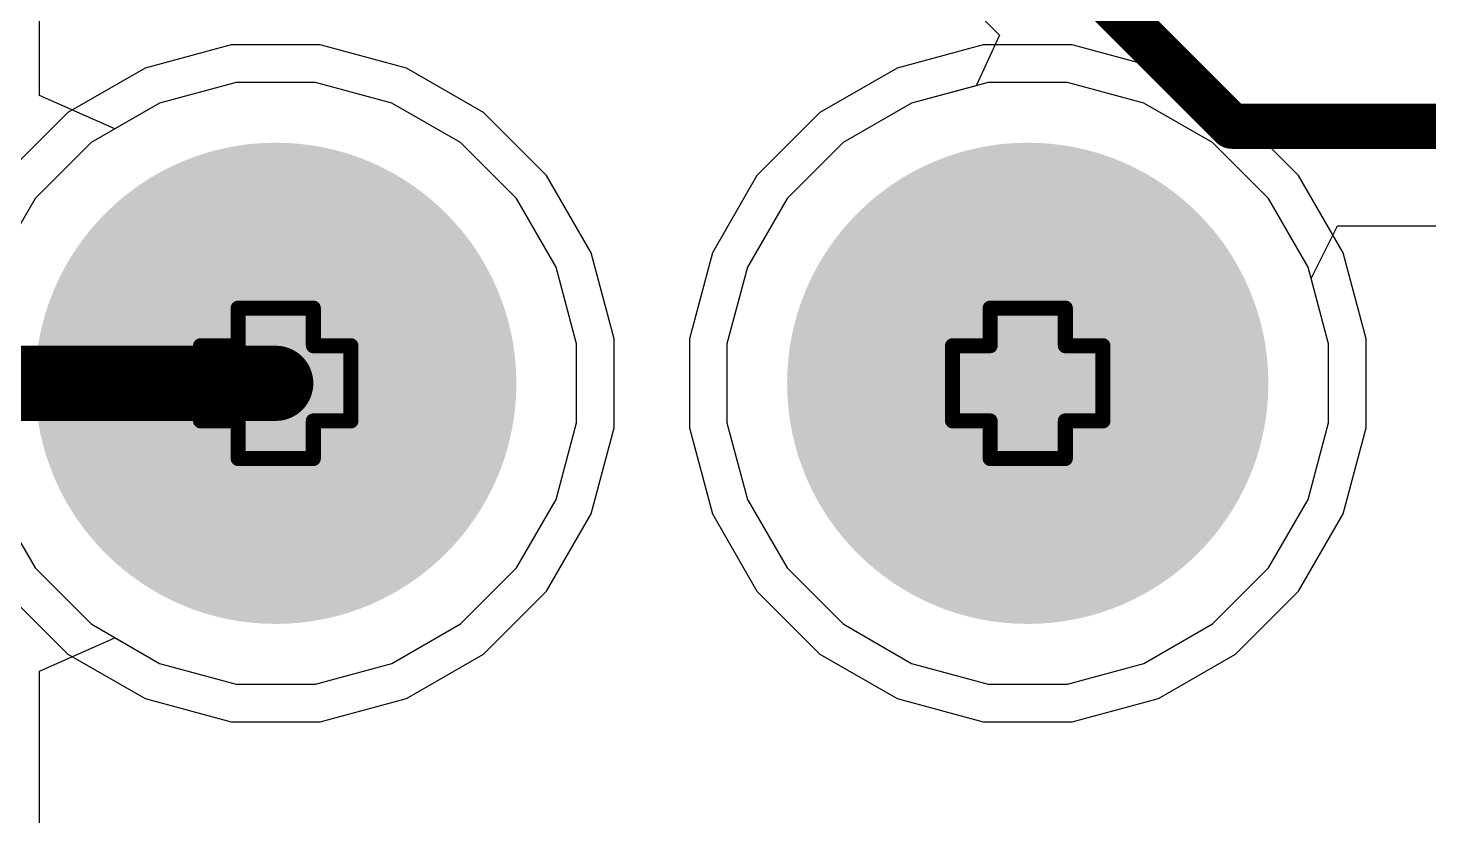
# Model space of a CAD drawing. Header units: inches. Extents: x 0 to 5379, y 0 to 5429.
# Drawn here: x 285.718 to 290.45, y 12.636 to 15.297 of the extents above; entities that cross this region are included whole.
import ezdxf

# ---------------------------------------------------------------- set-up
doc = ezdxf.new("R2010")
doc.units = ezdxf.units.IN
for name, color, linetype in [('Bottom Layer', 5, 'Continuous'), ('Bottom Solder', 6, 'Continuous'), ('Drill Drawing', 1, 'Continuous'), ('GND01', 16, 'Continuous'), ('GND02', 76, 'Continuous'), ('Multi-Layer', 9, 'Continuous'), ('Pad Holes', 156, 'Continuous'), ('PWR', 156, 'Continuous'), ('SIG 01', 90, 'Continuous'), ('Top Layer', 1, 'Continuous'), ('Top Solder', 216, 'Continuous')]:
    doc.layers.add(name, color=color, linetype=linetype)

# ---------------------------------------------------------------- blocks, each defined once
blk = doc.blocks.new('HC_RJ45_5622_1_6_Y_828')
at = {"layer": 'Bottom Layer'}
h = blk.add_hatch(color=5, dxfattribs=at)
edge = h.paths.add_edge_path()
edge.add_arc((-4.4450508, 1.9050635), 0.7619999999999999, 0, 360)
h = blk.add_hatch(color=5, dxfattribs=at)
edge = h.paths.add_edge_path()
edge.add_arc((-1.9049238, 1.9050635), 0.7619999999999999, 0, 360)
at = {"layer": 'Bottom Solder'}
h = blk.add_hatch(color=6, dxfattribs=at)
edge = h.paths.add_edge_path()
edge.add_arc((-4.4450508, 1.9050635), 0.8128, 0, 360)
h = blk.add_hatch(color=6, dxfattribs=at)
edge = h.paths.add_edge_path()
edge.add_arc((-1.9049238, 1.9050635), 0.8128, 0, 360)
at = {"layer": 'GND01'}
h = blk.add_hatch(color=16, dxfattribs=at)
edge = h.paths.add_edge_path()
edge.add_arc((-4.4450508, 1.9050635), 0.7619999999999999, 0, 360)
h = blk.add_hatch(color=16, dxfattribs=at)
edge = h.paths.add_edge_path()
edge.add_arc((-1.9049238, 1.9050635), 0.7619999999999999, 0, 360)
at = {"layer": 'GND02'}
h = blk.add_hatch(color=76, dxfattribs=at)
edge = h.paths.add_edge_path()
edge.add_arc((-4.4450508, 1.9050635), 0.7619999999999999, 0, 360)
h = blk.add_hatch(color=76, dxfattribs=at)
edge = h.paths.add_edge_path()
edge.add_arc((-1.9049238, 1.9050635), 0.7619999999999999, 0, 360)
at = {"layer": 'Multi-Layer'}
h = blk.add_hatch(color=9, dxfattribs=at)
edge = h.paths.add_edge_path()
edge.add_arc((-4.4450508, 1.9050635), 0.7619999999999999, 0, 360)
h = blk.add_hatch(color=9, dxfattribs=at)
edge = h.paths.add_edge_path()
edge.add_arc((-1.9049238, 1.9050635), 0.7619999999999999, 0, 360)
at = {"layer": 'Pad Holes'}
h = blk.add_hatch(color=7, dxfattribs=at)
edge = h.paths.add_edge_path()
edge.add_arc((-4.4450508, 1.9050635), 0.499999, 0, 360)
h = blk.add_hatch(color=7, dxfattribs=at)
edge = h.paths.add_edge_path()
edge.add_arc((-1.9049238, 1.9050635), 0.499999, 0, 360)
at = {"layer": 'PWR'}
h = blk.add_hatch(color=156, dxfattribs=at)
edge = h.paths.add_edge_path()
edge.add_arc((-4.4450508, 1.9050635), 0.7619999999999999, 0, 360)
h = blk.add_hatch(color=156, dxfattribs=at)
edge = h.paths.add_edge_path()
edge.add_arc((-1.9049238, 1.9050635), 0.7619999999999999, 0, 360)
at = {"layer": 'SIG 01'}
h = blk.add_hatch(color=90, dxfattribs=at)
edge = h.paths.add_edge_path()
edge.add_arc((-4.4450508, 1.9050635), 0.7619999999999999, 0, 360)
h = blk.add_hatch(color=90, dxfattribs=at)
edge = h.paths.add_edge_path()
edge.add_arc((-1.9049238, 1.9050635), 0.7619999999999999, 0, 360)
at = {"layer": 'Top Layer'}
h = blk.add_hatch(color=1, dxfattribs=at)
edge = h.paths.add_edge_path()
edge.add_arc((-4.4450508, 1.9050635), 0.7619999999999999, 0, 360)
h = blk.add_hatch(color=1, dxfattribs=at)
edge = h.paths.add_edge_path()
edge.add_arc((-1.9049238, 1.9050635), 0.7619999999999999, 0, 360)
at = {"layer": 'Top Solder'}
h = blk.add_hatch(color=216, dxfattribs=at)
edge = h.paths.add_edge_path()
edge.add_arc((-4.4450508, 1.9050635), 0.8128, 0, 360)
h = blk.add_hatch(color=216, dxfattribs=at)
edge = h.paths.add_edge_path()
edge.add_arc((-1.9049238, 1.9050635), 0.8128, 0, 360)

msp = doc.modelspace()

# ---------------------------------------------------------------- linework, layer by layer
at = {"layer": 'Bottom Layer'}
for p, q in [((286.42120008, 15.1130635), (286.16279826, 15.04382564)), ((286.68871796, 15.1130635), (286.42120008, 15.1130635)), ((286.94711978, 15.04382564), (286.68871796, 15.1130635)), ((288.96132708, 15.1130635), (288.70292526, 15.04382564)), ((289.22884496, 15.1130635), (288.96132708, 15.1130635)), ((289.48724678, 15.04382564), (289.22884496, 15.1130635)), ((286.16279826, 15.04382564), (285.93111978, 14.9100667)), ((287.17879826, 14.9100667), (286.94711978, 15.04382564)), ((288.70292526, 15.04382564), (288.47124678, 14.9100667)), ((289.71892526, 14.9100667), (289.48724678, 15.04382564)), ((285.93111978, 14.9100667), (285.74195582, 14.72090274)), ((287.36796222, 14.72090274), (287.17879826, 14.9100667)), ((288.47124678, 14.9100667), (288.28208282, 14.72090274)), ((289.90808922, 14.72090274), (289.71892526, 14.9100667)), ((285.74195582, 14.72090274), (285.60819688, 14.48922426)), ((287.50172116, 14.48922426), (287.36796222, 14.72090274)), ((288.28208282, 14.72090274), (288.14832388, 14.48922426)), ((290.04184816, 14.48922426), (289.90808922, 14.72090274)), ((287.57095902, 14.23082244), (287.50172116, 14.48922426)), ((288.14832388, 14.48922426), (288.07908602, 14.23082244)), ((290.11108602, 14.23082244), (290.04184816, 14.48922426)), ((287.57095902, 13.96330456), (287.57095902, 14.23082244)), ((288.07908602, 14.23082244), (288.07908602, 13.96330456)), ((290.11108602, 13.96330456), (290.11108602, 14.23082244)), ((287.50172116, 13.70490274), (287.57095902, 13.96330456)), ((288.07908602, 13.96330456), (288.14832388, 13.70490274)), ((290.04184816, 13.70490274), (290.11108602, 13.96330456)), ((285.60819688, 13.70490274), (285.74195582, 13.47322426)), ((287.36796222, 13.47322426), (287.50172116, 13.70490274)), ((288.14832388, 13.70490274), (288.28208282, 13.47322426)), ((289.90808922, 13.47322426), (290.04184816, 13.70490274)), ((285.74195582, 13.47322426), (285.93111978, 13.2840603)), ((287.17879826, 13.2840603), (287.36796222, 13.47322426)), ((288.28208282, 13.47322426), (288.47124678, 13.2840603)), ((289.71892526, 13.2840603), (289.90808922, 13.47322426)), ((285.93111978, 13.2840603), (286.16279826, 13.15030136)), ((286.94711978, 13.15030136), (287.17879826, 13.2840603)), ((288.47124678, 13.2840603), (288.70292526, 13.15030136)), ((289.48724678, 13.15030136), (289.71892526, 13.2840603)), ((286.16279826, 13.15030136), (286.42120008, 13.0810635)), ((286.68871796, 13.0810635), (286.94711978, 13.15030136)), ((288.70292526, 13.15030136), (288.96132708, 13.0810635)), ((289.22884496, 13.0810635), (289.48724678, 13.15030136)), ((286.42120008, 13.0810635), (286.68871796, 13.0810635)), ((288.96132708, 13.0810635), (289.22884496, 13.0810635))]:
    msp.add_line(p, q, dxfattribs=at)
msp.add_lwpolyline([(284.9118, 14.0970635, 0.254, 0.254, 0), (286.55495902, 14.0970635, 0.254, 0.254, 0)], format="xyseb", dxfattribs=at)
msp.add_lwpolyline([(286.49145902, 14.0970635, 0.127, 0.127, 1), (286.61845902, 14.0970635, 0.127, 0.127, 1)], format="xyseb", close=True, dxfattribs=at)
at = {"layer": 'Drill Drawing'}
for points in [[(286.4279590199999, 14.2240635, 0.0508, 0.0508, 0), (286.4279590199999, 14.3510635, 0.0508, 0.0508, 0)], [(286.4279590199999, 14.3510635, 0.0508, 0.0508, 0), (286.68195902, 14.3510635, 0.0508, 0.0508, 0)], [(286.68195902, 14.2240635, 0.0508, 0.0508, 0), (286.68195902, 14.3510635, 0.0508, 0.0508, 0)], [(288.96808602, 14.2240635, 0.0508, 0.0508, 0), (288.96808602, 14.3510635, 0.0508, 0.0508, 0)], [(288.96808602, 14.3510635, 0.0508, 0.0508, 0), (289.22208602, 14.3510635, 0.0508, 0.0508, 0)], [(289.22208602, 14.2240635, 0.0508, 0.0508, 0), (289.22208602, 14.3510635, 0.0508, 0.0508, 0)], [(286.30095902, 13.9700635, 0.0508, 0.0508, 0), (286.30095902, 14.2240635, 0.0508, 0.0508, 0)], [(286.30095902, 14.2240635, 0.0508, 0.0508, 0), (286.4279590199999, 14.2240635, 0.0508, 0.0508, 0)], [(286.68195902, 14.2240635, 0.0508, 0.0508, 0), (286.80895902, 14.2240635, 0.0508, 0.0508, 0)], [(286.80895902, 13.9700635, 0.0508, 0.0508, 0), (286.80895902, 14.2240635, 0.0508, 0.0508, 0)], [(288.84108602, 13.9700635, 0.0508, 0.0508, 0), (288.84108602, 14.2240635, 0.0508, 0.0508, 0)], [(288.84108602, 14.2240635, 0.0508, 0.0508, 0), (288.96808602, 14.2240635, 0.0508, 0.0508, 0)], [(289.22208602, 14.2240635, 0.0508, 0.0508, 0), (289.34908602, 14.2240635, 0.0508, 0.0508, 0)], [(289.34908602, 13.9700635, 0.0508, 0.0508, 0), (289.34908602, 14.2240635, 0.0508, 0.0508, 0)], [(286.30095902, 13.9700635, 0.0508, 0.0508, 0), (286.4279590199999, 13.9700635, 0.0508, 0.0508, 0)], [(286.4279590199999, 13.8430635, 0.0508, 0.0508, 0), (286.4279590199999, 13.9700635, 0.0508, 0.0508, 0)], [(286.68195902, 13.9700635, 0.0508, 0.0508, 0), (286.80895902, 13.9700635, 0.0508, 0.0508, 0)], [(286.68195902, 13.8430635, 0.0508, 0.0508, 0), (286.68195902, 13.9700635, 0.0508, 0.0508, 0)], [(288.84108602, 13.9700635, 0.0508, 0.0508, 0), (288.96808602, 13.9700635, 0.0508, 0.0508, 0)], [(288.96808602, 13.8430635, 0.0508, 0.0508, 0), (288.96808602, 13.9700635, 0.0508, 0.0508, 0)], [(289.22208602, 13.9700635, 0.0508, 0.0508, 0), (289.34908602, 13.9700635, 0.0508, 0.0508, 0)], [(289.22208602, 13.8430635, 0.0508, 0.0508, 0), (289.22208602, 13.9700635, 0.0508, 0.0508, 0)], [(286.4279590199999, 13.8430635, 0.0508, 0.0508, 0), (286.68195902, 13.8430635, 0.0508, 0.0508, 0)], [(288.96808602, 13.8430635, 0.0508, 0.0508, 0), (289.22208602, 13.8430635, 0.0508, 0.0508, 0)]]:
    msp.add_lwpolyline(points, format="xyseb", dxfattribs=at)
for points in [[(286.41525902, 14.3510635, 0.0254, 0.0254, 1), (286.44065902, 14.3510635, 0.0254, 0.0254, 1)], [(286.41525902, 14.3510635, 0.0254, 0.0254, 1), (286.44065902, 14.3510635, 0.0254, 0.0254, 1)], [(286.66925902, 14.3510635, 0.0254, 0.0254, 1), (286.69465902, 14.3510635, 0.0254, 0.0254, 1)], [(286.66925902, 14.3510635, 0.0254, 0.0254, 1), (286.69465902, 14.3510635, 0.0254, 0.0254, 1)], [(288.95538602, 14.3510635, 0.0254, 0.0254, 1), (288.98078602, 14.3510635, 0.0254, 0.0254, 1)], [(288.95538602, 14.3510635, 0.0254, 0.0254, 1), (288.98078602, 14.3510635, 0.0254, 0.0254, 1)], [(289.20938602, 14.3510635, 0.0254, 0.0254, 1), (289.2347860199999, 14.3510635, 0.0254, 0.0254, 1)], [(289.20938602, 14.3510635, 0.0254, 0.0254, 1), (289.2347860199999, 14.3510635, 0.0254, 0.0254, 1)], [(286.28825902, 14.2240635, 0.0254, 0.0254, 1), (286.31365902, 14.2240635, 0.0254, 0.0254, 1)], [(286.28825902, 14.2240635, 0.0254, 0.0254, 1), (286.31365902, 14.2240635, 0.0254, 0.0254, 1)], [(286.41525902, 14.2240635, 0.0254, 0.0254, 1), (286.44065902, 14.2240635, 0.0254, 0.0254, 1)], [(286.41525902, 14.2240635, 0.0254, 0.0254, 1), (286.44065902, 14.2240635, 0.0254, 0.0254, 1)], [(286.66925902, 14.2240635, 0.0254, 0.0254, 1), (286.69465902, 14.2240635, 0.0254, 0.0254, 1)], [(286.66925902, 14.2240635, 0.0254, 0.0254, 1), (286.69465902, 14.2240635, 0.0254, 0.0254, 1)], [(286.79625902, 14.2240635, 0.0254, 0.0254, 1), (286.82165902, 14.2240635, 0.0254, 0.0254, 1)], [(286.79625902, 14.2240635, 0.0254, 0.0254, 1), (286.82165902, 14.2240635, 0.0254, 0.0254, 1)], [(288.82838602, 14.2240635, 0.0254, 0.0254, 1), (288.85378602, 14.2240635, 0.0254, 0.0254, 1)], [(288.82838602, 14.2240635, 0.0254, 0.0254, 1), (288.85378602, 14.2240635, 0.0254, 0.0254, 1)], [(288.95538602, 14.2240635, 0.0254, 0.0254, 1), (288.98078602, 14.2240635, 0.0254, 0.0254, 1)], [(288.95538602, 14.2240635, 0.0254, 0.0254, 1), (288.98078602, 14.2240635, 0.0254, 0.0254, 1)], [(289.20938602, 14.2240635, 0.0254, 0.0254, 1), (289.2347860199999, 14.2240635, 0.0254, 0.0254, 1)], [(289.20938602, 14.2240635, 0.0254, 0.0254, 1), (289.2347860199999, 14.2240635, 0.0254, 0.0254, 1)], [(289.33638602, 14.2240635, 0.0254, 0.0254, 1), (289.36178602, 14.2240635, 0.0254, 0.0254, 1)], [(289.33638602, 14.2240635, 0.0254, 0.0254, 1), (289.36178602, 14.2240635, 0.0254, 0.0254, 1)], [(286.28825902, 13.9700635, 0.0254, 0.0254, 1), (286.31365902, 13.9700635, 0.0254, 0.0254, 1)], [(286.28825902, 13.9700635, 0.0254, 0.0254, 1), (286.31365902, 13.9700635, 0.0254, 0.0254, 1)], [(286.41525902, 13.9700635, 0.0254, 0.0254, 1), (286.44065902, 13.9700635, 0.0254, 0.0254, 1)], [(286.41525902, 13.9700635, 0.0254, 0.0254, 1), (286.44065902, 13.9700635, 0.0254, 0.0254, 1)], [(286.66925902, 13.9700635, 0.0254, 0.0254, 1), (286.69465902, 13.9700635, 0.0254, 0.0254, 1)], [(286.66925902, 13.9700635, 0.0254, 0.0254, 1), (286.69465902, 13.9700635, 0.0254, 0.0254, 1)], [(286.79625902, 13.9700635, 0.0254, 0.0254, 1), (286.82165902, 13.9700635, 0.0254, 0.0254, 1)], [(286.79625902, 13.9700635, 0.0254, 0.0254, 1), (286.82165902, 13.9700635, 0.0254, 0.0254, 1)], [(288.82838602, 13.9700635, 0.0254, 0.0254, 1), (288.85378602, 13.9700635, 0.0254, 0.0254, 1)], [(288.82838602, 13.9700635, 0.0254, 0.0254, 1), (288.85378602, 13.9700635, 0.0254, 0.0254, 1)], [(288.95538602, 13.9700635, 0.0254, 0.0254, 1), (288.98078602, 13.9700635, 0.0254, 0.0254, 1)], [(288.95538602, 13.9700635, 0.0254, 0.0254, 1), (288.98078602, 13.9700635, 0.0254, 0.0254, 1)], [(289.20938602, 13.9700635, 0.0254, 0.0254, 1), (289.2347860199999, 13.9700635, 0.0254, 0.0254, 1)], [(289.20938602, 13.9700635, 0.0254, 0.0254, 1), (289.2347860199999, 13.9700635, 0.0254, 0.0254, 1)], [(289.33638602, 13.9700635, 0.0254, 0.0254, 1), (289.36178602, 13.9700635, 0.0254, 0.0254, 1)], [(289.33638602, 13.9700635, 0.0254, 0.0254, 1), (289.36178602, 13.9700635, 0.0254, 0.0254, 1)], [(286.41525902, 13.8430635, 0.0254, 0.0254, 1), (286.44065902, 13.8430635, 0.0254, 0.0254, 1)], [(286.41525902, 13.8430635, 0.0254, 0.0254, 1), (286.44065902, 13.8430635, 0.0254, 0.0254, 1)], [(286.66925902, 13.8430635, 0.0254, 0.0254, 1), (286.69465902, 13.8430635, 0.0254, 0.0254, 1)], [(286.66925902, 13.8430635, 0.0254, 0.0254, 1), (286.69465902, 13.8430635, 0.0254, 0.0254, 1)], [(288.95538602, 13.8430635, 0.0254, 0.0254, 1), (288.98078602, 13.8430635, 0.0254, 0.0254, 1)], [(288.95538602, 13.8430635, 0.0254, 0.0254, 1), (288.98078602, 13.8430635, 0.0254, 0.0254, 1)], [(289.20938602, 13.8430635, 0.0254, 0.0254, 1), (289.2347860199999, 13.8430635, 0.0254, 0.0254, 1)], [(289.20938602, 13.8430635, 0.0254, 0.0254, 1), (289.2347860199999, 13.8430635, 0.0254, 0.0254, 1)]]:
    msp.add_lwpolyline(points, format="xyseb", close=True, dxfattribs=at)
at = {"layer": 'GND01'}
for p, q in [((286.42120008, 15.1130635), (286.16279826, 15.04382564)), ((286.68871796, 15.1130635), (286.42120008, 15.1130635)), ((286.94711978, 15.04382564), (286.68871796, 15.1130635)), ((288.96132708, 15.1130635), (288.70292526, 15.04382564)), ((289.22884496, 15.1130635), (288.96132708, 15.1130635)), ((289.48724678, 15.04382564), (289.22884496, 15.1130635)), ((286.16279826, 15.04382564), (285.93111978, 14.9100667)), ((287.17879826, 14.9100667), (286.94711978, 15.04382564)), ((288.70292526, 15.04382564), (288.47124678, 14.9100667)), ((289.71892526, 14.9100667), (289.48724678, 15.04382564)), ((285.93111978, 14.9100667), (285.74195582, 14.72090274)), ((287.36796222, 14.72090274), (287.17879826, 14.9100667)), ((288.47124678, 14.9100667), (288.28208282, 14.72090274)), ((289.90808922, 14.72090274), (289.71892526, 14.9100667)), ((285.74195582, 14.72090274), (285.60819688, 14.48922426)), ((287.50172116, 14.48922426), (287.36796222, 14.72090274)), ((288.28208282, 14.72090274), (288.14832388, 14.48922426)), ((290.04184816, 14.48922426), (289.90808922, 14.72090274)), ((287.57095902, 14.23082244), (287.50172116, 14.48922426)), ((288.14832388, 14.48922426), (288.07908602, 14.23082244)), ((290.11108602, 14.23082244), (290.04184816, 14.48922426)), ((287.57095902, 13.96330456), (287.57095902, 14.23082244)), ((288.07908602, 14.23082244), (288.07908602, 13.96330456)), ((290.11108602, 13.96330456), (290.11108602, 14.23082244)), ((287.50172116, 13.70490274), (287.57095902, 13.96330456)), ((288.07908602, 13.96330456), (288.14832388, 13.70490274)), ((290.04184816, 13.70490274), (290.11108602, 13.96330456)), ((285.60819688, 13.70490274), (285.74195582, 13.47322426)), ((287.36796222, 13.47322426), (287.50172116, 13.70490274)), ((288.14832388, 13.70490274), (288.28208282, 13.47322426)), ((289.90808922, 13.47322426), (290.04184816, 13.70490274)), ((285.74195582, 13.47322426), (285.93111978, 13.2840603)), ((287.17879826, 13.2840603), (287.36796222, 13.47322426)), ((288.28208282, 13.47322426), (288.47124678, 13.2840603)), ((289.71892526, 13.2840603), (289.90808922, 13.47322426)), ((285.93111978, 13.2840603), (286.16279826, 13.15030136)), ((286.94711978, 13.15030136), (287.17879826, 13.2840603)), ((288.47124678, 13.2840603), (288.70292526, 13.15030136)), ((289.48724678, 13.15030136), (289.71892526, 13.2840603)), ((286.16279826, 13.15030136), (286.42120008, 13.0810635)), ((286.68871796, 13.0810635), (286.94711978, 13.15030136)), ((288.70292526, 13.15030136), (288.96132708, 13.0810635)), ((289.22884496, 13.0810635), (289.48724678, 13.15030136)), ((286.42120008, 13.0810635), (286.68871796, 13.0810635)), ((288.96132708, 13.0810635), (289.22884496, 13.0810635))]:
    msp.add_line(p, q, dxfattribs=at)
at = {"layer": 'GND02'}
for p, q in [((286.42120008, 15.1130635), (286.16279826, 15.04382564)), ((286.68871796, 15.1130635), (286.42120008, 15.1130635)), ((286.94711978, 15.04382564), (286.68871796, 15.1130635)), ((288.96132708, 15.1130635), (288.70292526, 15.04382564)), ((289.22884496, 15.1130635), (288.96132708, 15.1130635)), ((289.48724678, 15.04382564), (289.22884496, 15.1130635)), ((286.16279826, 15.04382564), (285.93111978, 14.9100667)), ((287.17879826, 14.9100667), (286.94711978, 15.04382564)), ((288.70292526, 15.04382564), (288.47124678, 14.9100667)), ((289.71892526, 14.9100667), (289.48724678, 15.04382564)), ((285.93111978, 14.9100667), (285.74195582, 14.72090274)), ((287.36796222, 14.72090274), (287.17879826, 14.9100667)), ((288.47124678, 14.9100667), (288.28208282, 14.72090274)), ((289.90808922, 14.72090274), (289.71892526, 14.9100667)), ((285.74195582, 14.72090274), (285.60819688, 14.48922426)), ((287.50172116, 14.48922426), (287.36796222, 14.72090274)), ((288.28208282, 14.72090274), (288.14832388, 14.48922426)), ((290.04184816, 14.48922426), (289.90808922, 14.72090274)), ((287.57095902, 14.23082244), (287.50172116, 14.48922426)), ((288.14832388, 14.48922426), (288.07908602, 14.23082244)), ((290.11108602, 14.23082244), (290.04184816, 14.48922426)), ((287.57095902, 13.96330456), (287.57095902, 14.23082244)), ((288.07908602, 14.23082244), (288.07908602, 13.96330456)), ((290.11108602, 13.96330456), (290.11108602, 14.23082244)), ((287.50172116, 13.70490274), (287.57095902, 13.96330456)), ((288.07908602, 13.96330456), (288.14832388, 13.70490274)), ((290.04184816, 13.70490274), (290.11108602, 13.96330456)), ((285.60819688, 13.70490274), (285.74195582, 13.47322426)), ((287.36796222, 13.47322426), (287.50172116, 13.70490274)), ((288.14832388, 13.70490274), (288.28208282, 13.47322426)), ((289.90808922, 13.47322426), (290.04184816, 13.70490274)), ((285.74195582, 13.47322426), (285.93111978, 13.2840603)), ((287.17879826, 13.2840603), (287.36796222, 13.47322426)), ((288.28208282, 13.47322426), (288.47124678, 13.2840603)), ((289.71892526, 13.2840603), (289.90808922, 13.47322426)), ((285.93111978, 13.2840603), (286.16279826, 13.15030136)), ((286.94711978, 13.15030136), (287.17879826, 13.2840603)), ((288.47124678, 13.2840603), (288.70292526, 13.15030136)), ((289.48724678, 13.15030136), (289.71892526, 13.2840603)), ((286.16279826, 13.15030136), (286.42120008, 13.0810635)), ((286.68871796, 13.0810635), (286.94711978, 13.15030136)), ((288.70292526, 13.15030136), (288.96132708, 13.0810635)), ((289.22884496, 13.0810635), (289.48724678, 13.15030136)), ((286.42120008, 13.0810635), (286.68871796, 13.0810635)), ((288.96132708, 13.0810635), (289.22884496, 13.0810635))]:
    msp.add_line(p, q, dxfattribs=at)
at = {"layer": 'PWR'}
for p, q in [((285.75746252, 15.06923326), (285.75746252, 19.68687198)), ((286.42120008, 15.1130635), (286.16279826, 15.04382564)), ((286.68871796, 15.1130635), (286.42120008, 15.1130635)), ((286.94711978, 15.04382564), (286.68871796, 15.1130635)), ((288.96132708, 15.1130635), (288.70292526, 15.04382564)), ((289.22884496, 15.1130635), (288.96132708, 15.1130635)), ((289.48724678, 15.04382564), (289.22884496, 15.1130635)), ((286.01146252, 14.95645218), (285.75746252, 15.06923326)), ((286.16279826, 15.04382564), (286.01146252, 14.95645218)), ((287.17879826, 14.9100667), (286.94711978, 15.04382564)), ((288.70292526, 15.04382564), (288.47124678, 14.9100667)), ((289.71892526, 14.9100667), (289.48724678, 15.04382564)), ((287.36796222, 14.72090274), (287.17879826, 14.9100667)), ((288.47124678, 14.9100667), (288.28208282, 14.72090274)), ((289.90808922, 14.72090274), (289.71892526, 14.9100667)), ((287.50172116, 14.48922426), (287.36796222, 14.72090274)), ((288.28208282, 14.72090274), (288.14832388, 14.48922426)), ((290.04184816, 14.48922426), (289.90808922, 14.72090274)), ((287.57095902, 14.23082244), (287.50172116, 14.48922426)), ((288.14832388, 14.48922426), (288.07908602, 14.23082244)), ((290.11108602, 14.23082244), (290.04184816, 14.48922426)), ((287.57095902, 13.96330456), (287.57095902, 14.23082244)), ((288.07908602, 14.23082244), (288.07908602, 13.96330456)), ((290.11108602, 13.96330456), (290.11108602, 14.23082244)), ((287.50172116, 13.70490274), (287.57095902, 13.96330456)), ((288.07908602, 13.96330456), (288.14832388, 13.70490274)), ((290.04184816, 13.70490274), (290.11108602, 13.96330456)), ((287.36796222, 13.47322426), (287.50172116, 13.70490274)), ((288.14832388, 13.70490274), (288.28208282, 13.47322426)), ((289.90808922, 13.47322426), (290.04184816, 13.70490274)), ((287.17879826, 13.2840603), (287.36796222, 13.47322426)), ((288.28208282, 13.47322426), (288.47124678, 13.2840603)), ((289.71892526, 13.2840603), (289.90808922, 13.47322426)), ((286.94711978, 13.15030136), (287.17879826, 13.2840603)), ((288.47124678, 13.2840603), (288.70292526, 13.15030136)), ((289.48724678, 13.15030136), (289.71892526, 13.2840603)), ((285.75746252, 13.12489374), (286.01146252, 13.23767482)), ((286.01146252, 13.23767482), (286.16279826, 13.15030136)), ((285.75746252, 10.42146506), (285.75746252, 13.12489374)), ((286.16279826, 13.15030136), (286.42120008, 13.0810635)), ((286.68871796, 13.0810635), (286.94711978, 13.15030136)), ((288.70292526, 13.15030136), (288.96132708, 13.0810635)), ((289.22884496, 13.0810635), (289.48724678, 13.15030136)), ((286.42120008, 13.0810635), (286.68871796, 13.0810635)), ((288.96132708, 13.0810635), (289.22884496, 13.0810635))]:
    msp.add_line(p, q, dxfattribs=at)
at = {"layer": 'SIG 01'}
for p, q in [((286.40447926, 15.2400635), (286.11377626, 15.16216932)), ((286.70543878, 15.2400635), (286.40447926, 15.2400635)), ((286.99614178, 15.16216932), (286.70543878, 15.2400635)), ((288.94460626, 15.2400635), (288.65390326, 15.16216932)), ((289.24556578, 15.2400635), (288.94460626, 15.2400635)), ((289.5362687799999, 15.16216932), (289.24556578, 15.2400635)), ((286.11377626, 15.16216932), (285.85314178, 15.0116921)), ((287.25677626, 15.0116921), (286.99614178, 15.16216932)), ((288.65390326, 15.16216932), (288.39326878, 15.0116921)), ((289.79690326, 15.0116921), (289.5362687799999, 15.16216932)), ((285.85314178, 15.0116921), (285.64033042, 14.79888074)), ((287.46958762, 14.79888074), (287.25677626, 15.0116921)), ((288.39326878, 15.0116921), (288.18045742, 14.79888074)), ((290.00971462, 14.79888074), (289.79690326, 15.0116921)), ((287.62006484, 14.53824626), (287.46958762, 14.79888074)), ((288.18045742, 14.79888074), (288.0299802, 14.53824626)), ((290.16019184, 14.53824626), (290.00971462, 14.79888074)), ((287.69795902, 14.24754326), (287.62006484, 14.53824626)), ((288.0299802, 14.53824626), (287.95208602, 14.24754326)), ((290.23808602, 14.24754326), (290.16019184, 14.53824626)), ((287.69795902, 13.94658374), (287.69795902, 14.24754326)), ((287.95208602, 14.24754326), (287.95208602, 13.94658374)), ((290.23808602, 13.94658374), (290.23808602, 14.24754326)), ((287.62006484, 13.65588074), (287.69795902, 13.94658374)), ((287.95208602, 13.94658374), (288.0299802, 13.65588074)), ((290.16019184, 13.65588074), (290.23808602, 13.94658374)), ((287.46958762, 13.39524626), (287.62006484, 13.65588074)), ((288.0299802, 13.65588074), (288.18045742, 13.39524626)), ((290.00971462, 13.39524626), (290.16019184, 13.65588074)), ((285.64033042, 13.39524626), (285.85314178, 13.1824349)), ((287.25677626, 13.1824349), (287.46958762, 13.39524626)), ((288.18045742, 13.39524626), (288.39326878, 13.1824349)), ((289.79690326, 13.1824349), (290.00971462, 13.39524626)), ((285.85314178, 13.1824349), (286.11377626, 13.03195768)), ((286.99614178, 13.03195768), (287.25677626, 13.1824349)), ((288.39326878, 13.1824349), (288.65390326, 13.03195768)), ((289.5362687799999, 13.03195768), (289.79690326, 13.1824349)), ((286.11377626, 13.03195768), (286.40447926, 12.9540635)), ((286.70543878, 12.9540635), (286.99614178, 13.03195768)), ((288.65390326, 13.03195768), (288.94460626, 12.9540635)), ((289.24556578, 12.9540635), (289.5362687799999, 13.03195768)), ((286.40447926, 12.9540635), (286.70543878, 12.9540635)), ((288.94460626, 12.9540635), (289.24556578, 12.9540635))]:
    msp.add_line(p, q, dxfattribs=at)
at = {"layer": 'Top Layer'}
for p, q in [((288.70454832, 15.56933386), (289.0002602, 15.27362198)), ((289.0002602, 15.27362198), (288.92034926, 15.10208308)), ((286.42120008, 15.1130635), (286.16279826, 15.04382564)), ((286.68871796, 15.1130635), (286.42120008, 15.1130635)), ((286.94711978, 15.04382564), (286.68871796, 15.1130635)), ((288.92034926, 15.10208308), (288.70292526, 15.04382564)), ((286.16279826, 15.04382564), (285.93111978, 14.9100667)), ((287.17879826, 14.9100667), (286.94711978, 15.04382564)), ((288.70292526, 15.04382564), (288.47124678, 14.9100667)), ((285.93111978, 14.9100667), (285.74195582, 14.72090274)), ((287.36796222, 14.72090274), (287.17879826, 14.9100667)), ((288.47124678, 14.9100667), (288.28208282, 14.72090274)), ((285.74195582, 14.72090274), (285.60819688, 14.48922426)), ((287.50172116, 14.48922426), (287.36796222, 14.72090274)), ((288.28208282, 14.72090274), (288.14832388, 14.48922426)), ((290.05214024, 14.4508093), (290.14194702, 14.62861184)), ((290.14194702, 14.62861184), (290.5638994399999, 14.62861184)), ((287.57095902, 14.23082244), (287.50172116, 14.48922426)), ((288.14832388, 14.48922426), (288.07908602, 14.23082244)), ((290.11108602, 14.23082244), (290.05214024, 14.4508093)), ((287.57095902, 13.96330456), (287.57095902, 14.23082244)), ((288.07908602, 14.23082244), (288.07908602, 13.96330456)), ((290.11108602, 13.96330456), (290.11108602, 14.23082244)), ((287.50172116, 13.70490274), (287.57095902, 13.96330456)), ((288.07908602, 13.96330456), (288.14832388, 13.70490274)), ((290.04184816, 13.70490274), (290.11108602, 13.96330456)), ((285.60819688, 13.70490274), (285.74195582, 13.47322426)), ((287.36796222, 13.47322426), (287.50172116, 13.70490274)), ((288.14832388, 13.70490274), (288.28208282, 13.47322426)), ((289.90808922, 13.47322426), (290.04184816, 13.70490274)), ((285.74195582, 13.47322426), (285.93111978, 13.2840603)), ((287.17879826, 13.2840603), (287.36796222, 13.47322426)), ((288.28208282, 13.47322426), (288.47124678, 13.2840603)), ((289.71892526, 13.2840603), (289.90808922, 13.47322426)), ((285.93111978, 13.2840603), (286.16279826, 13.15030136)), ((286.94711978, 13.15030136), (287.17879826, 13.2840603)), ((288.47124678, 13.2840603), (288.70292526, 13.15030136)), ((289.48724678, 13.15030136), (289.71892526, 13.2840603)), ((286.16279826, 13.15030136), (286.42120008, 13.0810635)), ((286.68871796, 13.0810635), (286.94711978, 13.15030136)), ((288.70292526, 13.15030136), (288.96132708, 13.0810635)), ((289.22884496, 13.0810635), (289.48724678, 13.15030136)), ((286.42120008, 13.0810635), (286.68871796, 13.0810635)), ((288.96132708, 13.0810635), (289.22884496, 13.0810635))]:
    msp.add_line(p, q, dxfattribs=at)
for points in [[(288.94260982, 15.80739536, 0.1524, 0.1524, 0), (289.78472396, 14.96528122, 0.1524, 0.1524, 0)], [(289.78472396, 14.96528122, 0.1524, 0.1524, 0), (290.7667413, 14.96528122, 0.1524, 0.1524, 0)]]:
    msp.add_lwpolyline(points, format="xyseb", dxfattribs=at)
msp.add_lwpolyline([(289.74662396, 14.96528122, 0.0762, 0.0762, 1), (289.8228239599999, 14.96528122, 0.0762, 0.0762, 1)], format="xyseb", close=True, dxfattribs=at)
msp.add_lwpolyline([(289.74662396, 14.96528122, 0.0762, 0.0762, 1), (289.8228239599999, 14.96528122, 0.0762, 0.0762, 1)], format="xyseb", close=True, dxfattribs=at)

# ---------------------------------------------------------------- block references
msp.add_blockref('HC_RJ45_5622_1_6_Y_828', (291.0000098199999, 12.192))

doc.saveas('drawing.dxf')
